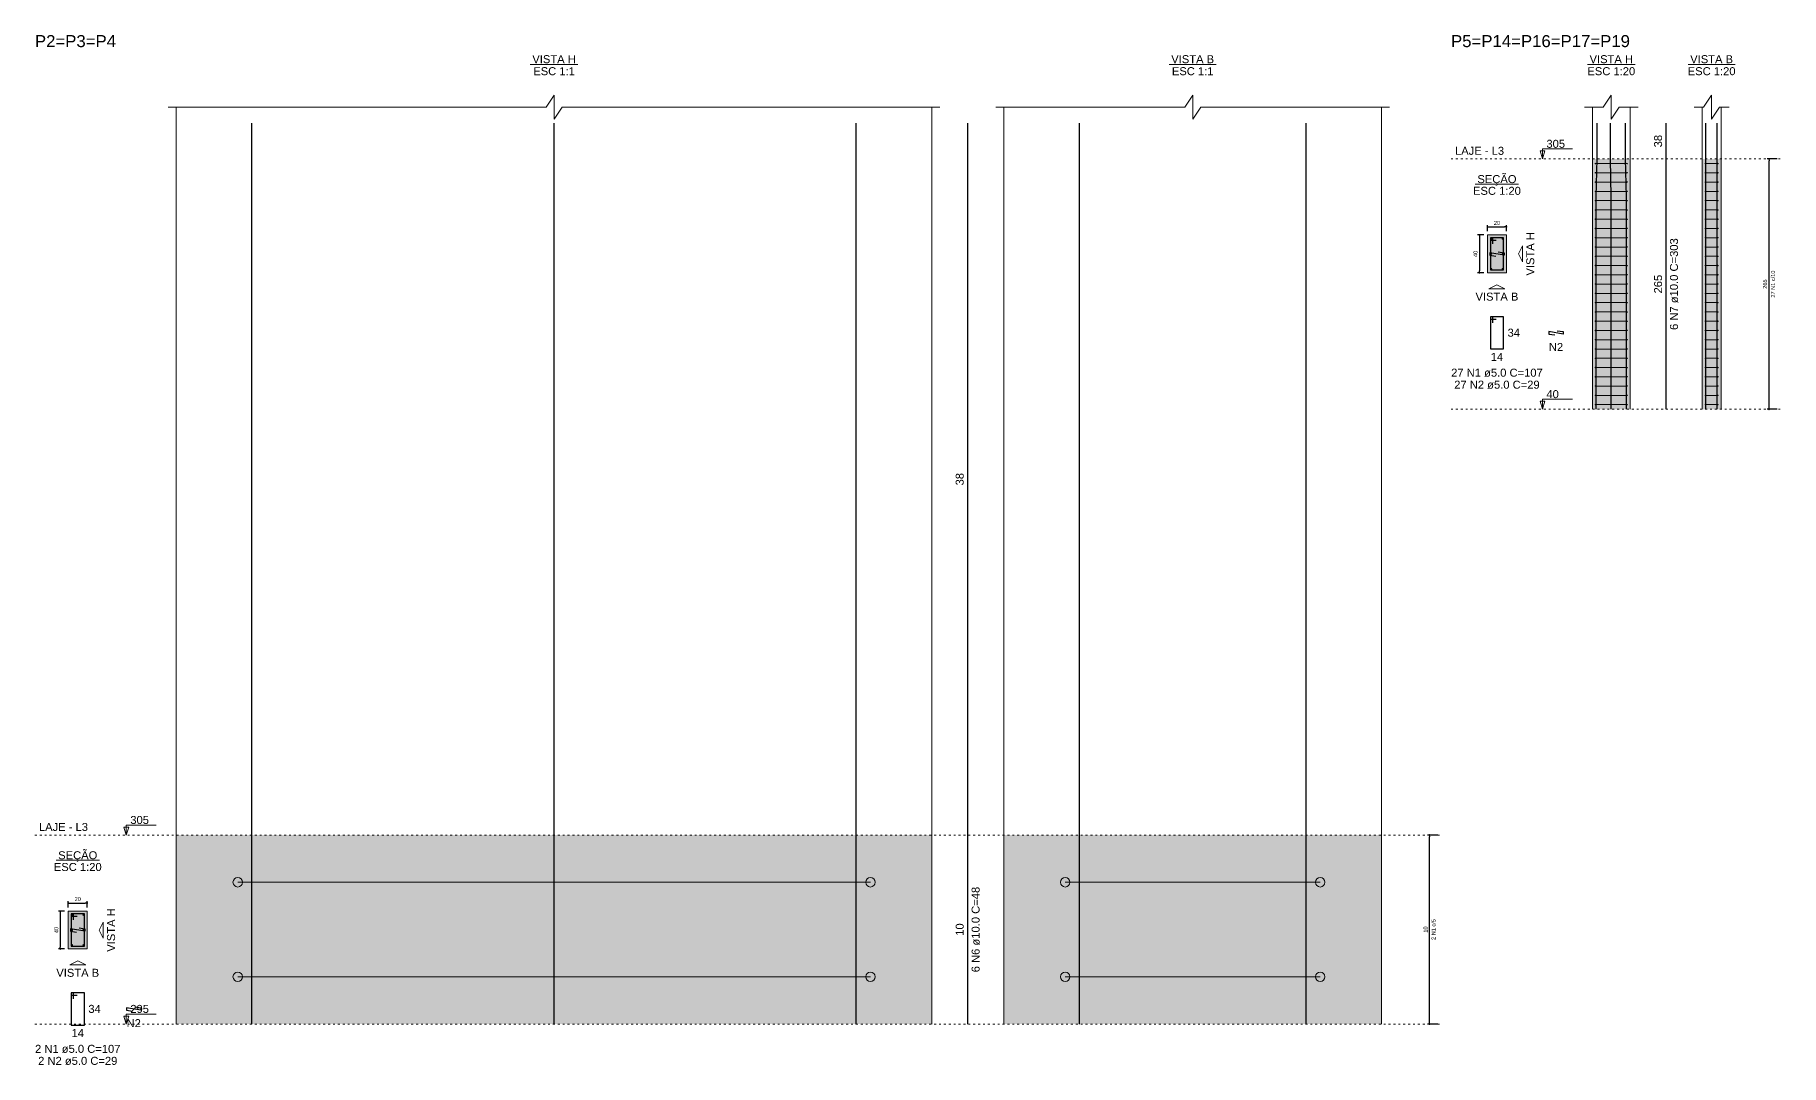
# Model space of a CAD drawing. Header units: millimetres. Extents: x 180 to 11148, y -1598 to 1045.
# Drawn here: x 2258 to 2350.4, y -6.2 to 48.3 of the extents above; entities that cross this region are included whole.
import ezdxf

# ---------------------------------------------------------------- set-up
doc = ezdxf.new("R2010")
doc.units = ezdxf.units.MM
doc.header["$MEASUREMENT"] = 0
doc.linetypes.add('DOT2', pattern=[3.175, 0, -3.175])
for name, color, linetype, lineweight in [('Descrição da armadura', 7, 'Continuous', 5), ('DT-Barras na forma', 2, 'Continuous', 30), ('DT-Barras no corte', 5, 'Continuous', 5), ('DT-Barras rebatidas', 2, 'Continuous', 30), ('DT-Cotas', 9, 'Continuous', 5), ('DT-Estribos na forma', 5, 'Continuous', 5), ('DT-Forma', 5, 'Continuous', 5), ('DT-Hachura seção pilares', 252, 'Continuous', 5), ('DT-Hachura vista pilares', 252, 'Continuous', 5), ('DT-Pontilhado', 9, 'DOT2', 5), ('DT-Textos', 7, 'Continuous', 5), ('DT-Título', 3, 'Continuous', 20), ('Textos armaduras', 7, 'Continuous', 5)]:
    doc.layers.add(name, color=color, linetype=linetype, lineweight=lineweight)
doc.styles.add('Arial', font='arial.ttf')
doc.dimstyles.new('UM_1.000000', dxfattribs={"dimtxt": 0.18, "dimasz": 0.1, "dimexe": 0.1, "dimexo": 0.2, "dimgap": 0, "dimtad": 1, "dimtih": 1, "dimtoh": 1, "dimdec": 1, "dimzin": 0, "dimdsep": 46, "dimtxsty": 'Standard', "dimcen": 0.09, "dimdle": 0.1, "dimadec": 1, "dimazin": 2, "dimtfac": 1, "dimtdec": 4, "dimtofl": 0, "dimtmove": 0, "dimatfit": 3, "dimfxl": 1, "dimtolj": 1, "dimarcsym": 0})
doc.dimstyles.new('UM_20.000000', dxfattribs={"dimtxt": 0.18, "dimasz": 0.1, "dimexe": 0.1, "dimexo": 0.2, "dimgap": 0, "dimtad": 1, "dimtih": 1, "dimtoh": 1, "dimdec": 1, "dimlfac": 20, "dimzin": 0, "dimdsep": 46, "dimtxsty": 'Standard', "dimcen": 0.09, "dimdle": 0.1, "dimadec": 1, "dimazin": 2, "dimtfac": 1, "dimtdec": 4, "dimtofl": 0, "dimtmove": 0, "dimatfit": 3, "dimfxl": 1, "dimtolj": 1, "dimarcsym": 0})

# ---------------------------------------------------------------- blocks, each defined once
blk = doc.blocks.new('_Dot')
at = {"color": 0, "linetype": 'ByBlock', "lineweight": -2}
blk.add_line((-0.5, 0), (-1, 0), dxfattribs=at)
at = {"color": 0, "linetype": 'ByBlock', "const_width": 0.5}
blk.add_lwpolyline([(-0.25, 0, 1), (0.25, 0, 1)], format="xyb", close=True, dxfattribs=at)
blk = doc.blocks.new('*D739')
at = {"layer": 'Defpoints', "color": 0, "transparency": 16777216}
for p in [(2259.745, 1.908), (2259.322, -0.092), (2259.745, -0.092)]:
    blk.add_point(p, dxfattribs=at)
at = {"layer": 'DT-Cotas', "color": 0, "lineweight": -2, "transparency": 16777216}
for p, q in [((2259.545, 1.908), (2259.222, 1.908)), ((2259.322, 1.808), (2259.322, 0.008)), ((2259.545, -0.092), (2259.222, -0.092))]:
    blk.add_line(p, q, dxfattribs=at)
at = {"layer": 'DT-Cotas', "color": 0, "lineweight": -2, "transparency": 16777216, "xscale": 0.1000000014901161, "yscale": 0.1000000014901161, "zscale": 0.1000000014901161}
for p, rotation in [((2259.322, 1.908), 90), ((2259.322, -0.092), 270)]:
    blk.add_blockref('_Dot', p, dxfattribs=dict(at, rotation=rotation))
at = {"layer": 'DT-Cotas', "transparency": 16777216, "insert": (2259.11, 0.908), "char_height": 0.2118, "attachment_point": 5, "rotation": 90, "style": 'Arial'}
blk.add_mtext('\\A1;40', dxfattribs=at)
blk = doc.blocks.new('*D740')
at = {"layer": 'Defpoints', "color": 0, "transparency": 16777216}
for p in [(2259.745, 1.908), (2260.745, 2.332), (2260.745, 1.908)]:
    blk.add_point(p, dxfattribs=at)
at = {"layer": 'DT-Cotas', "color": 0, "lineweight": -2, "transparency": 16777216}
for p, q in [((2259.745, 2.108), (2259.745, 2.432)), ((2259.845, 2.332), (2260.645, 2.332)), ((2260.745, 2.108), (2260.745, 2.432))]:
    blk.add_line(p, q, dxfattribs=at)
at = {"layer": 'DT-Cotas', "color": 0, "lineweight": -2, "transparency": 16777216, "xscale": 0.1000000014901161, "yscale": 0.1000000014901161, "zscale": 0.1000000014901161, "rotation": 180}
blk.add_blockref('_Dot', (2259.745, 2.332), dxfattribs=at)
at = {"layer": 'DT-Cotas', "color": 0, "lineweight": -2, "transparency": 16777216, "xscale": 0.1000000014901161, "yscale": 0.1000000014901161, "zscale": 0.1000000014901161}
blk.add_blockref('_Dot', (2260.745, 2.332), dxfattribs=at)
at = {"layer": 'DT-Cotas', "transparency": 16777216, "insert": (2260.245, 2.544), "char_height": 0.2118, "attachment_point": 5, "rotation": 0.00573, "style": 'Arial'}
blk.add_mtext('\\A1;20', dxfattribs=at)
blk = doc.blocks.new('*D741')
at = {"layer": 'Defpoints', "color": 0, "transparency": 16777216}
for p in [(2331.818, 5.933), (2332.454, 5.933), (2332.454, -4.067)]:
    blk.add_point(p, dxfattribs=at)
at = {"layer": 'DT-Cotas', "color": 0, "lineweight": -2, "transparency": 16777216}
for p, q in [((2332.254, 5.933), (2331.718, 5.933)), ((2331.818, -3.967), (2331.818, 5.833)), ((2332.254, -4.067), (2331.718, -4.067))]:
    blk.add_line(p, q, dxfattribs=at)
at = {"layer": 'DT-Cotas', "color": 0, "lineweight": -2, "transparency": 16777216, "xscale": 0.1000000014901161, "yscale": 0.1000000014901161, "zscale": 0.1000000014901161}
for p, rotation in [((2331.818, 5.933), 90), ((2331.818, -4.067), 270)]:
    blk.add_blockref('_Dot', p, dxfattribs=dict(at, rotation=rotation))
blk = doc.blocks.new('*D742')
at = {"layer": 'Defpoints', "color": 0, "transparency": 16777216}
for p in [(2331.818, 5.933), (2332.454, 5.933), (2332.454, -4.067)]:
    blk.add_point(p, dxfattribs=at)
at = {"layer": 'DT-Cotas', "color": 0, "lineweight": -2, "transparency": 16777216}
for p, q in [((2332.254, 5.933), (2331.718, 5.933)), ((2331.818, -3.967), (2331.818, 5.833)), ((2332.254, -4.067), (2331.718, -4.067))]:
    blk.add_line(p, q, dxfattribs=at)
at = {"layer": 'DT-Cotas', "color": 0, "lineweight": -2, "transparency": 16777216, "xscale": 0.1000000014901161, "yscale": 0.1000000014901161, "zscale": 0.1000000014901161}
for p, rotation in [((2331.818, 5.933), 90), ((2331.818, -4.067), 270)]:
    blk.add_blockref('_Dot', p, dxfattribs=dict(at, rotation=rotation))
blk = doc.blocks.new('*D743')
at = {"layer": 'Defpoints', "color": 0, "transparency": 16777216}
for p in [(2334.886, 37.693), (2334.463, 35.693), (2334.886, 35.693)]:
    blk.add_point(p, dxfattribs=at)
at = {"layer": 'DT-Cotas', "color": 0, "lineweight": -2, "transparency": 16777216}
for p, q in [((2334.686, 37.693), (2334.363, 37.693)), ((2334.463, 37.593), (2334.463, 35.793)), ((2334.686, 35.693), (2334.363, 35.693))]:
    blk.add_line(p, q, dxfattribs=at)
at = {"layer": 'DT-Cotas', "color": 0, "lineweight": -2, "transparency": 16777216, "xscale": 0.1000000014901161, "yscale": 0.1000000014901161, "zscale": 0.1000000014901161}
for p, rotation in [((2334.463, 37.693), 90), ((2334.463, 35.693), 270)]:
    blk.add_blockref('_Dot', p, dxfattribs=dict(at, rotation=rotation))
at = {"layer": 'DT-Cotas', "transparency": 16777216, "insert": (2334.251, 36.693), "char_height": 0.2118, "attachment_point": 5, "rotation": 90, "style": 'Arial'}
blk.add_mtext('\\A1;40', dxfattribs=at)
blk = doc.blocks.new('*D744')
at = {"layer": 'Defpoints', "color": 0, "transparency": 16777216}
for p in [(2335.886, 38.117), (2334.886, 37.693), (2335.886, 37.693)]:
    blk.add_point(p, dxfattribs=at)
at = {"layer": 'DT-Cotas', "color": 0, "lineweight": -2, "transparency": 16777216}
for p, q in [((2334.886, 37.893), (2334.886, 38.217)), ((2334.986, 38.117), (2335.786, 38.117)), ((2335.886, 37.893), (2335.886, 38.217))]:
    blk.add_line(p, q, dxfattribs=at)
at = {"layer": 'DT-Cotas', "color": 0, "lineweight": -2, "transparency": 16777216, "xscale": 0.1000000014901161, "yscale": 0.1000000014901161, "zscale": 0.1000000014901161, "rotation": 180}
blk.add_blockref('_Dot', (2334.886, 38.117), dxfattribs=at)
at = {"layer": 'DT-Cotas', "color": 0, "lineweight": -2, "transparency": 16777216, "xscale": 0.1000000014901161, "yscale": 0.1000000014901161, "zscale": 0.1000000014901161}
blk.add_blockref('_Dot', (2335.886, 38.117), dxfattribs=at)
at = {"layer": 'DT-Cotas', "transparency": 16777216, "insert": (2335.386, 38.329), "char_height": 0.2118, "attachment_point": 5, "rotation": 0.00573, "style": 'Arial'}
blk.add_mtext('\\A1;20', dxfattribs=at)
blk = doc.blocks.new('*D745')
at = {"layer": 'Defpoints', "color": 0, "transparency": 16777216}
for p in [(2349.794, 41.718), (2350.43, 41.718), (2350.43, 28.468)]:
    blk.add_point(p, dxfattribs=at)
at = {"layer": 'DT-Cotas', "color": 0, "lineweight": -2, "transparency": 16777216}
for p, q in [((2350.23, 41.718), (2349.694, 41.718)), ((2349.794, 28.568), (2349.794, 41.618)), ((2350.23, 28.468), (2349.694, 28.468))]:
    blk.add_line(p, q, dxfattribs=at)
at = {"layer": 'DT-Cotas', "color": 0, "lineweight": -2, "transparency": 16777216, "xscale": 0.1000000014901161, "yscale": 0.1000000014901161, "zscale": 0.1000000014901161}
for p, rotation in [((2349.794, 41.718), 90), ((2349.794, 28.468), 270)]:
    blk.add_blockref('_Dot', p, dxfattribs=dict(at, rotation=rotation))
blk = doc.blocks.new('*D746')
at = {"layer": 'Defpoints', "color": 0, "transparency": 16777216}
for p in [(2349.794, 41.718), (2350.43, 41.718), (2350.43, 28.468)]:
    blk.add_point(p, dxfattribs=at)
at = {"layer": 'DT-Cotas', "color": 0, "lineweight": -2, "transparency": 16777216}
for p, q in [((2350.23, 41.718), (2349.694, 41.718)), ((2349.794, 28.568), (2349.794, 41.618)), ((2350.23, 28.468), (2349.694, 28.468))]:
    blk.add_line(p, q, dxfattribs=at)
at = {"layer": 'DT-Cotas', "color": 0, "lineweight": -2, "transparency": 16777216, "xscale": 0.1000000014901161, "yscale": 0.1000000014901161, "zscale": 0.1000000014901161}
for p, rotation in [((2349.794, 41.718), 90), ((2349.794, 28.468), 270)]:
    blk.add_blockref('_Dot', p, dxfattribs=dict(at, rotation=rotation))

msp = doc.modelspace()

# ---------------------------------------------------------------- hatches: boundary and pattern name
at = {"layer": 'DT-Hachura seção pilares', "linetype": 'Continuous'}
for points in [[(2334.8861, 35.6935), (2334.8861, 35.6935), (2335.8861, 35.6935), (2335.8861, 37.6935), (2334.8861, 37.6935), (2334.8861, 35.6935)], [(2259.7452, -0.0916), (2259.7452, -0.0916), (2260.7452, -0.0916), (2260.7452, 1.9084), (2259.7452, 1.9084), (2259.7452, -0.0916)]]:
    msp.add_hatch(color=256, dxfattribs=at).paths.add_polyline_path(points)
at = {"layer": 'DT-Hachura vista pilares', "linetype": 'Continuous'}
for points in [[(2340.4403, 28.4677), (2340.4403, 41.7177), (2342.4403, 41.7177), (2342.4403, 28.4677), (2340.4403, 28.4677)], [(2346.2527, 28.4677), (2346.2527, 41.7177), (2347.2527, 41.7177), (2347.2527, 28.4677), (2346.2527, 28.4677)], [(2265.4644, -4.0674), (2265.4644, 5.9326), (2305.4644, 5.9326), (2305.4644, -4.0674), (2265.4644, -4.0674)], [(2309.2768, -4.0674), (2309.2768, 5.9326), (2329.2768, 5.9326), (2329.2768, -4.0674), (2309.2768, -4.0674)]]:
    msp.add_hatch(color=256, dxfattribs=at).paths.add_polyline_path(points)

# ---------------------------------------------------------------- linework, layer by layer
at = {"layer": 'DT-Barras na forma'}
for points in [[(2269.4644, -4.0674), (2269.4644, 5.9326), (2269.4644, 43.6011)], [(2285.4644, -4.0674), (2285.4644, 5.9326), (2285.4644, 43.6011)], [(2301.4644, -4.0674), (2301.4644, 5.9326), (2301.4644, 43.6011)], [(2313.2768, -4.0674), (2313.2768, 5.9326), (2313.2768, 43.6011)], [(2325.2768, -4.0674), (2325.2768, 5.9326), (2325.2768, 43.6011)], [(2340.6403, 28.4677), (2340.6403, 39.7177), (2340.6903, 41.7177), (2340.6903, 43.6011)], [(2341.4403, 28.4677), (2341.4403, 39.7177), (2341.3903, 41.7177), (2341.3903, 43.6011)], [(2342.2403, 28.4677), (2342.2403, 39.7177), (2342.1903, 41.7177), (2342.1903, 43.6011)], [(2346.4527, 28.4677), (2346.4527, 39.7177), (2346.4527, 41.7177), (2346.4527, 43.6011)], [(2347.0527, 28.4677), (2347.0527, 39.7177), (2347.0527, 41.7177), (2347.0527, 43.6011)], [(2335.1611, 37.231), (2335.1611, 37.5435), (2335.0361, 37.5435), (2335.0361, 35.8435), (2335.7361, 35.8435), (2335.7361, 37.5435), (2335.0361, 37.5435), (2335.0361, 37.4185), (2335.3486, 37.4185)], [(2335.4529, 36.8074), (2335.7611, 36.756), (2335.7611, 36.631), (2335.0111, 36.756), (2335.0111, 36.631), (2335.3194, 36.5796)], [(2260.3119, 1.0223), (2260.6202, 0.9709), (2260.6202, 0.8459), (2259.8702, 0.9709), (2259.8702, 0.8459), (2260.1784, 0.7945)], [(2260.0202, 1.4459), (2260.0202, 1.7584), (2259.8952, 1.7584), (2259.8952, 0.0584), (2260.5952, 0.0584), (2260.5952, 1.7584), (2259.8952, 1.7584), (2259.8952, 1.6334), (2260.2077, 1.6334)]]:
    msp.add_lwpolyline(points, dxfattribs=at)
at = {"layer": 'DT-Barras no corte'}
for centre in [(2335.0861, 37.4935), (2335.6861, 37.4935), (2335.0861, 36.6935), (2335.6861, 36.6935), (2335.0861, 35.8935), (2335.6861, 35.8935), (2259.9452, 1.7084), (2259.9452, 0.9084), (2260.5452, 1.7084), (2260.5452, 0.9084), (2259.9452, 0.1084), (2260.5452, 0.1084)]:
    msp.add_circle(centre, 0.025, dxfattribs=at)
at = {"layer": 'DT-Barras rebatidas'}
for p, q in [((2307.3706, 5.9326), (2307.3706, 43.6011)), ((2344.3465, 41.7177), (2344.3465, 43.6011)), ((2344.3465, 28.4677), (2344.3465, 41.7177)), ((2335.1611, 33.3637), (2335.0361, 33.3637)), ((2335.0361, 33.3637), (2335.0361, 31.6637)), ((2335.7361, 33.3637), (2335.0361, 33.3637)), ((2335.0361, 33.3637), (2335.0361, 33.2387)), ((2335.1611, 33.0512), (2335.1611, 33.3637)), ((2335.7361, 31.6637), (2335.7361, 33.3637)), ((2335.0361, 33.2387), (2335.3486, 33.2387)), ((2338.8904, 32.4512), (2338.1404, 32.5762)), ((2338.1404, 32.5762), (2338.1404, 32.4512)), ((2338.1404, 32.4512), (2338.4486, 32.3998)), ((2338.5821, 32.6276), (2338.8904, 32.5762)), ((2338.8904, 32.5762), (2338.8904, 32.4512)), ((2335.0361, 31.6637), (2335.7361, 31.6637)), ((2307.3706, -4.0674), (2307.3706, 5.9326)), ((2260.0202, -2.4214), (2259.8952, -2.4214)), ((2259.8952, -2.4214), (2259.8952, -4.1214)), ((2260.5952, -2.4214), (2259.8952, -2.4214)), ((2259.8952, -2.4214), (2259.8952, -2.5464)), ((2259.8952, -2.5464), (2260.2077, -2.5464)), ((2260.0202, -2.7339), (2260.0202, -2.4214)), ((2260.5952, -4.1214), (2260.5952, -2.4214)), ((2263.5845, -3.3339), (2262.8345, -3.2089)), ((2262.8345, -3.2089), (2262.8345, -3.3339)), ((2262.8345, -3.3339), (2263.1427, -3.3853)), ((2263.2762, -3.1575), (2263.5845, -3.2089)), ((2263.5845, -3.2089), (2263.5845, -3.3339)), ((2259.8952, -4.1214), (2260.5952, -4.1214))]:
    msp.add_line(p, q, dxfattribs=at)
at = {"layer": 'DT-Cotas'}
for points in [[(2265.0408, 44.4483), (2285.0408, 44.4483), (2285.4644, 45.0837), (2285.4644, 43.8129), (2285.888, 44.4483), (2305.888, 44.4483)], [(2308.8532, 44.4483), (2318.8532, 44.4483), (2319.2768, 45.0837), (2319.2768, 43.8129), (2319.7004, 44.4483), (2329.7004, 44.4483)], [(2340.0167, 44.4483), (2341.0167, 44.4483), (2341.4403, 45.0837), (2341.4403, 43.8129), (2341.8639, 44.4483), (2342.8639, 44.4483)], [(2345.8291, 44.4483), (2346.3291, 44.4483), (2346.7527, 45.0837), (2346.7527, 43.8129), (2347.1763, 44.4483), (2347.6763, 44.4483)]]:
    msp.add_lwpolyline(points, dxfattribs=at)
at = {"layer": 'DT-Estribos na forma'}
for p, q in [((2340.6028, 41.4723), (2342.2778, 41.4723)), ((2340.6028, 40.9816), (2342.2778, 40.9816)), ((2346.4152, 41.4723), (2347.0902, 41.4723)), ((2346.4152, 40.9816), (2347.0902, 40.9816)), ((2340.6028, 40.4908), (2342.2778, 40.4908)), ((2340.6028, 40.0001), (2342.2778, 40.0001)), ((2346.4152, 40.4908), (2347.0902, 40.4908)), ((2346.4152, 40.0001), (2347.0902, 40.0001)), ((2340.6028, 39.5093), (2342.2778, 39.5093)), ((2340.6028, 39.0186), (2342.2778, 39.0186)), ((2346.4152, 39.5093), (2347.0902, 39.5093)), ((2346.4152, 39.0186), (2347.0902, 39.0186)), ((2340.6028, 38.5279), (2342.2778, 38.5279)), ((2340.6028, 38.0371), (2342.2778, 38.0371)), ((2346.4152, 38.5279), (2347.0902, 38.5279)), ((2346.4152, 38.0371), (2347.0902, 38.0371)), ((2340.6028, 37.5464), (2342.2778, 37.5464)), ((2340.6028, 37.0556), (2342.2778, 37.0556)), ((2346.4152, 37.5464), (2347.0902, 37.5464)), ((2346.4152, 37.0556), (2347.0902, 37.0556)), ((2340.6028, 36.5649), (2342.2778, 36.5649)), ((2340.6028, 36.0742), (2342.2778, 36.0742)), ((2346.4152, 36.5649), (2347.0902, 36.5649)), ((2346.4152, 36.0742), (2347.0902, 36.0742)), ((2340.6028, 35.5834), (2342.2778, 35.5834)), ((2346.4152, 35.5834), (2347.0902, 35.5834)), ((2340.6028, 35.0927), (2342.2778, 35.0927)), ((2340.6028, 34.6019), (2342.2778, 34.6019)), ((2346.4152, 35.0927), (2347.0902, 35.0927)), ((2346.4152, 34.6019), (2347.0902, 34.6019)), ((2340.6028, 34.1112), (2342.2778, 34.1112)), ((2340.6028, 33.6205), (2342.2778, 33.6205)), ((2346.4152, 34.1112), (2347.0902, 34.1112)), ((2346.4152, 33.6205), (2347.0902, 33.6205)), ((2340.6028, 33.1297), (2342.2778, 33.1297)), ((2340.6028, 32.639), (2342.2778, 32.639)), ((2346.4152, 33.1297), (2347.0902, 33.1297)), ((2346.4152, 32.639), (2347.0902, 32.639)), ((2340.6028, 32.1482), (2342.2778, 32.1482)), ((2340.6028, 31.6575), (2342.2778, 31.6575)), ((2346.4152, 32.1482), (2347.0902, 32.1482)), ((2346.4152, 31.6575), (2347.0902, 31.6575)), ((2340.6028, 31.1668), (2342.2778, 31.1668)), ((2340.6028, 30.676), (2342.2778, 30.676)), ((2346.4152, 31.1668), (2347.0902, 31.1668)), ((2346.4152, 30.676), (2347.0902, 30.676)), ((2340.6028, 30.1853), (2342.2778, 30.1853)), ((2340.6028, 29.6945), (2342.2778, 29.6945)), ((2346.4152, 30.1853), (2347.0902, 30.1853)), ((2346.4152, 29.6945), (2347.0902, 29.6945)), ((2340.6028, 29.2038), (2342.2778, 29.2038)), ((2340.6028, 28.7131), (2342.2778, 28.7131)), ((2346.4152, 29.2038), (2347.0902, 29.2038)), ((2346.4152, 28.7131), (2347.0902, 28.7131)), ((2268.7144, 3.4326), (2302.2144, 3.4326)), ((2312.5268, 3.4326), (2326.0268, 3.4326)), ((2268.7144, -1.5674), (2302.2144, -1.5674)), ((2312.5268, -1.5674), (2326.0268, -1.5674))]:
    msp.add_line(p, q, dxfattribs=at)
for centre, radius in [((2340.6028, 41.4723), 0.0125), ((2340.6028, 40.9816), 0.0125), ((2342.2778, 41.4723), 0.0125), ((2342.2778, 40.9816), 0.0125), ((2346.4152, 41.4723), 0.0125), ((2346.4152, 40.9816), 0.0125), ((2347.0902, 41.4723), 0.0125), ((2347.0902, 40.9816), 0.0125), ((2340.6028, 40.4908), 0.0125), ((2340.6028, 40.0001), 0.0125), ((2342.2778, 40.4908), 0.0125), ((2342.2778, 40.0001), 0.0125), ((2346.4152, 40.4908), 0.0125), ((2346.4152, 40.0001), 0.0125), ((2347.0902, 40.4908), 0.0125), ((2347.0902, 40.0001), 0.0125), ((2340.6028, 39.5093), 0.0125), ((2340.6028, 39.0186), 0.0125), ((2342.2778, 39.5093), 0.0125), ((2342.2778, 39.0186), 0.0125), ((2346.4152, 39.5093), 0.0125), ((2346.4152, 39.0186), 0.0125), ((2347.0902, 39.5093), 0.0125), ((2347.0902, 39.0186), 0.0125), ((2340.6028, 38.5279), 0.0125), ((2340.6028, 38.0371), 0.0125), ((2342.2778, 38.5279), 0.0125), ((2342.2778, 38.0371), 0.0125), ((2346.4152, 38.5279), 0.0125), ((2346.4152, 38.0371), 0.0125), ((2347.0902, 38.5279), 0.0125), ((2347.0902, 38.0371), 0.0125), ((2340.6028, 37.5464), 0.0125), ((2340.6028, 37.0556), 0.0125), ((2342.2778, 37.5464), 0.0125), ((2342.2778, 37.0556), 0.0125), ((2346.4152, 37.5464), 0.0125), ((2346.4152, 37.0556), 0.0125), ((2347.0902, 37.5464), 0.0125), ((2347.0902, 37.0556), 0.0125), ((2340.6028, 36.5649), 0.0125), ((2340.6028, 36.0742), 0.0125), ((2342.2778, 36.5649), 0.0125), ((2342.2778, 36.0742), 0.0125), ((2346.4152, 36.5649), 0.0125), ((2346.4152, 36.0742), 0.0125), ((2347.0902, 36.5649), 0.0125), ((2347.0902, 36.0742), 0.0125), ((2340.6028, 35.5834), 0.0125), ((2342.2778, 35.5834), 0.0125), ((2346.4152, 35.5834), 0.0125), ((2347.0902, 35.5834), 0.0125), ((2340.6028, 35.0927), 0.0125), ((2340.6028, 34.6019), 0.0125), ((2342.2778, 35.0927), 0.0125), ((2342.2778, 34.6019), 0.0125), ((2346.4152, 35.0927), 0.0125), ((2346.4152, 34.6019), 0.0125), ((2347.0902, 35.0927), 0.0125), ((2347.0902, 34.6019), 0.0125), ((2340.6028, 34.1112), 0.0125), ((2340.6028, 33.6205), 0.0125), ((2342.2778, 34.1112), 0.0125), ((2342.2778, 33.6205), 0.0125), ((2346.4152, 34.1112), 0.0125), ((2346.4152, 33.6205), 0.0125), ((2347.0902, 34.1112), 0.0125), ((2347.0902, 33.6205), 0.0125), ((2340.6028, 33.1297), 0.0125), ((2340.6028, 32.639), 0.0125), ((2342.2778, 33.1297), 0.0125), ((2342.2778, 32.639), 0.0125), ((2346.4152, 33.1297), 0.0125), ((2346.4152, 32.639), 0.0125), ((2347.0902, 33.1297), 0.0125), ((2347.0902, 32.639), 0.0125), ((2340.6028, 32.1482), 0.0125), ((2340.6028, 31.6575), 0.0125), ((2342.2778, 32.1482), 0.0125), ((2342.2778, 31.6575), 0.0125), ((2346.4152, 32.1482), 0.0125), ((2346.4152, 31.6575), 0.0125), ((2347.0902, 32.1482), 0.0125), ((2347.0902, 31.6575), 0.0125), ((2340.6028, 31.1668), 0.0125), ((2340.6028, 30.676), 0.0125), ((2342.2778, 31.1668), 0.0125), ((2342.2778, 30.676), 0.0125), ((2346.4152, 31.1668), 0.0125), ((2346.4152, 30.676), 0.0125), ((2347.0902, 31.1668), 0.0125), ((2347.0902, 30.676), 0.0125), ((2340.6028, 30.1853), 0.0125), ((2340.6028, 29.6945), 0.0125), ((2342.2778, 30.1853), 0.0125), ((2342.2778, 29.6945), 0.0125), ((2346.4152, 30.1853), 0.0125), ((2346.4152, 29.6945), 0.0125), ((2347.0902, 30.1853), 0.0125), ((2347.0902, 29.6945), 0.0125), ((2340.6028, 29.2038), 0.0125), ((2340.6028, 28.7131), 0.0125), ((2342.2778, 29.2038), 0.0125), ((2342.2778, 28.7131), 0.0125), ((2346.4152, 29.2038), 0.0125), ((2346.4152, 28.7131), 0.0125), ((2347.0902, 29.2038), 0.0125), ((2347.0902, 28.7131), 0.0125), ((2268.7144, 3.4326), 0.25), ((2302.2144, 3.4326), 0.25), ((2312.5268, 3.4326), 0.25), ((2326.0268, 3.4326), 0.25), ((2268.7144, -1.5674), 0.25), ((2302.2144, -1.5674), 0.25), ((2312.5268, -1.5674), 0.25), ((2326.0268, -1.5674), 0.25)]:
    msp.add_circle(centre, radius, dxfattribs=at)
at = {"layer": 'DT-Forma'}
for p, q in [((2265.4644, 5.9326), (2265.4644, 44.4483)), ((2305.4644, 5.9326), (2305.4644, 44.4483)), ((2309.2768, 5.9326), (2309.2768, 44.4483)), ((2329.2768, 5.9326), (2329.2768, 44.4483)), ((2340.4403, 41.7177), (2340.4403, 44.4483)), ((2342.4403, 41.7177), (2342.4403, 44.4483)), ((2346.2527, 41.7177), (2346.2527, 44.4483)), ((2347.2527, 41.7177), (2347.2527, 44.4483)), ((2340.4403, 28.4677), (2340.4403, 41.7177)), ((2342.4403, 28.4677), (2342.4403, 41.7177)), ((2346.2527, 28.4677), (2346.2527, 41.7177)), ((2347.2527, 28.4677), (2347.2527, 41.7177)), ((2265.4644, -4.0674), (2265.4644, 5.9326)), ((2305.4644, -4.0674), (2305.4644, 5.9326)), ((2309.2768, -4.0674), (2309.2768, 5.9326)), ((2329.2768, -4.0674), (2329.2768, 5.9326))]:
    msp.add_line(p, q, dxfattribs=at)
for points in [[(2334.8861, 35.6935), (2335.8861, 35.6935), (2335.8861, 37.6935), (2334.8861, 37.6935), (2334.8861, 35.6935)], [(2259.7452, -0.0916), (2260.7452, -0.0916), (2260.7452, 1.9084), (2259.7452, 1.9084), (2259.7452, -0.0916)]]:
    msp.add_lwpolyline(points, close=True, dxfattribs=at)
at = {"layer": 'DT-Pontilhado', "ltscale": 0.05}
for p, q in [((2332.9538, 41.7177), (2350.4297, 41.7177)), ((2332.9538, 28.4677), (2350.4297, 28.4677)), ((2257.9778, 5.9326), (2332.4538, 5.9326)), ((2257.9778, -4.0674), (2332.4538, -4.0674))]:
    msp.add_line(p, q, dxfattribs=at)
at = {"layer": 'DT-Textos'}
for p, q in [((2284.2046, 46.7146), (2286.7241, 46.7146)), ((2318.0334, 46.7146), (2320.5201, 46.7146)), ((2340.1806, 46.7146), (2342.7, 46.7146)), ((2345.5094, 46.7146), (2347.9961, 46.7146)), ((2334.2417, 40.3833), (2336.5305, 40.3833)), ((2259.1008, 4.5983), (2261.3896, 4.5983))]:
    msp.add_line(p, q, dxfattribs=at)
for points in [[(2337.7928, 41.7177), (2337.9199, 42.1413), (2337.6657, 42.1413), (2337.7928, 41.7177), (2337.7928, 42.2472), (2339.3813, 42.2472)], [(2337.7928, 28.4677), (2337.9199, 28.8913), (2337.6657, 28.8913), (2337.7928, 28.4677), (2337.7928, 28.9972), (2339.3813, 28.9972)], [(2262.8169, 5.9326), (2262.9439, 6.3562), (2262.6898, 6.3562), (2262.8169, 5.9326), (2262.8169, 6.4621), (2264.4054, 6.4621)], [(2262.8169, -4.0674), (2262.9439, -3.6438), (2262.6898, -3.6438), (2262.8169, -4.0674), (2262.8169, -3.5379), (2264.4054, -3.5379)]]:
    msp.add_lwpolyline(points, dxfattribs=at)
for points in [[(2336.7333, 36.6935), (2336.7333, 36.2699), (2336.5215, 36.6935), (2336.7333, 37.1171), (2336.7333, 36.6935)], [(2335.3861, 34.8463), (2334.9625, 34.8463), (2335.3861, 35.0581), (2335.8097, 34.8463), (2335.3861, 34.8463)], [(2261.5924, 0.9084), (2261.5924, 0.4848), (2261.3806, 0.9084), (2261.5924, 1.332), (2261.5924, 0.9084)], [(2260.2452, -0.9388), (2259.8216, -0.9388), (2260.2452, -0.727), (2260.6688, -0.9388), (2260.2452, -0.9388)]]:
    msp.add_lwpolyline(points, close=True, dxfattribs=at)

# ---------------------------------------------------------------- texts
at = {"layer": 'Descrição da armadura', "linetype": 'Continuous', "attachment_point": 8, "rotation": 90, "line_spacing_factor": 0.798, "style": 'Arial'}
for s, insert, char_height, width in [('6 N7 ø10.0 C=303', (2344.9819, 35.0927), 0.4236, 9.7294), ('27 N1 c/10', (2350.112, 35.0927), 0.2118, 2.869342), ('6 N6 ø10.0 C=48', (2308.006, 0.9326), 0.4236, 9.069495), ('2 N1 c/5', (2332.1361, 0.9326), 0.2118, 2.209436)]:
    msp.add_mtext(s, dxfattribs=dict(at, insert=insert, char_height=char_height, width=width))
at = {"layer": 'Descrição da armadura', "linetype": 'Continuous', "char_height": 0.4236, "attachment_point": 8, "line_spacing_factor": 0.798, "style": 'Arial'}
for s, insert, width in [('N2', (2338.5154, 31.5526), 1.516797), ('27 N1 ø5.0 C=107', (2335.3861, 30.1811), 9.7294), ('27 N2 ø5.0 C=29', (2335.3861, 29.5457), 8.446648), ('N2', (2263.2095, -4.2325), 1.516797), ('2 N1 ø5.0 C=107', (2260.2452, -5.604), 9.069495), ('2 N2 ø5.0 C=29', (2260.2452, -6.2394), 7.832061)]:
    msp.add_mtext(s, dxfattribs=dict(at, insert=insert, width=width))
at = {"layer": 'DT-Cotas', "linetype": 'Continuous', "char_height": 0.2118, "attachment_point": 8, "rotation": 90, "line_spacing_factor": 0.798, "style": 'Arial'}
for s, insert, width in [('265', (2349.6884, 35.0927), 0.989858), ('10', (2331.7125, 0.9326), 0.659905)]:
    msp.add_mtext(s, dxfattribs=dict(at, insert=insert, width=width))
at = {"layer": 'DT-Textos', "linetype": 'Continuous', "char_height": 0.4236, "line_spacing_factor": 0.798, "style": 'Arial'}
for s, insert, width, attachment_point in [('VISTA H', (2285.4644, 46.7781), 4.298326, 8), ('VISTA B', (2319.2768, 46.7781), 4.237353, 8), ('VISTA H', (2341.4403, 46.7781), 4.298326, 8), ('VISTA B', (2346.7527, 46.7781), 4.237353, 8), ('ESC 1:1', (2285.4644, 46.1427), 4.115407, 8), ('ESC 1:1', (2319.2768, 46.1427), 4.115407, 8), ('ESC 1:20', (2341.4403, 46.1427), 4.729993, 8), ('ESC 1:20', (2346.7527, 46.1427), 4.729993, 8), ('LAJE - L3', (2333.1656, 41.9295), 4.852479, 7), ('SEÇÃO', (2335.3864, 40.3067), 3.868817, 8), ('ESC 1:20', (2335.3861, 39.8115), 4.729993, 8), ('VISTA B', (2335.3861, 34.2109), 4.237353, 8), ('LAJE - L3', (2258.1896, 6.1444), 4.852479, 7), ('SEÇÃO', (2260.2454, 4.5217), 3.868817, 8), ('ESC 1:20', (2260.2452, 4.0264), 4.729993, 8), ('VISTA B', (2260.2452, -1.5742), 4.237353, 8)]:
    msp.add_mtext(s, dxfattribs=dict(at, insert=insert, width=width, attachment_point=attachment_point))
at = {"layer": 'DT-Textos', "char_height": 0.4236, "attachment_point": 7, "line_spacing_factor": 0.798, "style": 'Arial'}
for s, insert, width in [('305', (2338.0046, 42.3001), 1.843758), ('40', (2338.0046, 29.0501), 1.229172), ('305', (2263.0287, 6.515), 1.843758), ('295', (2263.0287, -3.485), 1.843758)]:
    msp.add_mtext(s, dxfattribs=dict(at, insert=insert, width=width))
at = {"layer": 'DT-Textos', "linetype": 'Continuous', "char_height": 0.4236, "width": 4.298326, "attachment_point": 8, "rotation": 90, "line_spacing_factor": 0.798, "style": 'Arial'}
for insert in [(2337.3687, 36.6935), (2262.2278, 0.9084)]:
    msp.add_mtext('VISTA H', dxfattribs=dict(at, insert=insert))
at = {"layer": 'DT-Título', "linetype": 'Continuous', "char_height": 0.6354, "attachment_point": 7, "line_spacing_factor": 0.798, "style": 'Arial'}
for s, insert, width in [('P2=P3=P4', (2257.9778, 47.6253), 8.909431), ('P5=P14=P16=P17=P19', (2332.9538, 47.6253), 19.663339)]:
    msp.add_mtext(s, dxfattribs=dict(at, insert=insert, width=width))
at = {"layer": 'Textos armaduras', "linetype": 'Continuous', "char_height": 0.4236, "attachment_point": 7, "rotation": 90, "line_spacing_factor": 0.798, "style": 'Arial'}
for s, insert, width in [('38', (2344.1347, 42.3294), 1.31981), ('265', (2344.1347, 34.5978), 1.979715), ('38', (2307.1588, 24.4369), 1.31981), ('10', (2307.1588, 0.6026), 1.31981)]:
    msp.add_mtext(s, dxfattribs=dict(at, insert=insert, width=width))
at = {"layer": 'Textos armaduras', "linetype": 'Continuous', "char_height": 0.4236, "width": 1.31981, "attachment_point": 7, "line_spacing_factor": 0.798, "style": 'Arial'}
for s, insert in [('34', (2335.9479, 32.3019)), ('14', (2335.0562, 31.0283)), ('34', (2260.807, -3.4832)), ('14', (2259.9152, -4.7568))]:
    msp.add_mtext(s, dxfattribs=dict(at, insert=insert))

# ---------------------------------------------------------------- dimensions: what is measured, and where the dimension line sits
at = {"layer": 'DT-Cotas'}
for base, p1, p2, dimstyle, override, picture, middle in [((2349.7943, 41.7177), (2350.4297, 28.4677), (2350.4297, 41.7177), 'UM_20.000000', {"dimtxt": 0.4236, "dimasz": 0.1, "dimexe": 0.1, "dimexo": 0.2, "dimtad": 1, "dimtih": 0, "dimtoh": 0, "dimdec": 1, "dimlfac": 20, "dimzin": 8, "dimtxsty": 'Arial', "dimblk": 'Dot', "dimblk1": 'Dot', "dimblk2": 'Dot', "dimsah": 1, "dimdle": 0.1, "dimse1": 0, "dimse2": 0, "dimclrt": 256, "dimadec": 1, "dimazin": 3, "dimtmove": 2, "dimldrblk": 'Dot'}, '*D746', (2349.3707, 35.0927)), ((2349.7943, 41.7177), (2350.4297, 28.4677), (2350.4297, 41.7177), 'UM_20.000000', {"dimtxt": 0.2118, "dimasz": 0.1, "dimexe": 0.1, "dimexo": 0.2, "dimtad": 1, "dimtih": 0, "dimtoh": 0, "dimdec": 1, "dimlfac": 20, "dimzin": 8, "dimtxsty": 'Arial', "dimblk": 'Dot', "dimblk1": 'Dot', "dimblk2": 'Dot', "dimsah": 1, "dimdle": 0.1, "dimse1": 0, "dimse2": 0, "dimclrt": 256, "dimadec": 1, "dimazin": 3, "dimtmove": 2, "dimldrblk": 'Dot'}, '*D745', (2349.5825, 35.0927)), ((2331.8184, 5.9326), (2332.4538, -4.0674), (2332.4538, 5.9326), 'UM_1.000000', {"dimtxt": 0.4236, "dimasz": 0.1, "dimexe": 0.1, "dimexo": 0.2, "dimtad": 1, "dimtih": 0, "dimtoh": 0, "dimdec": 1, "dimlfac": 1, "dimzin": 8, "dimtxsty": 'Arial', "dimblk": 'Dot', "dimblk1": 'Dot', "dimblk2": 'Dot', "dimsah": 1, "dimdle": 0.1, "dimse1": 0, "dimse2": 0, "dimclrt": 256, "dimadec": 1, "dimazin": 3, "dimtmove": 2, "dimldrblk": 'Dot'}, '*D742', (2331.3948, 0.9326)), ((2331.8184, 5.9326), (2332.4538, -4.0674), (2332.4538, 5.9326), 'UM_1.000000', {"dimtxt": 0.2118, "dimasz": 0.1, "dimexe": 0.1, "dimexo": 0.2, "dimtad": 1, "dimtih": 0, "dimtoh": 0, "dimdec": 1, "dimlfac": 1, "dimzin": 8, "dimtxsty": 'Arial', "dimblk": 'Dot', "dimblk1": 'Dot', "dimblk2": 'Dot', "dimsah": 1, "dimdle": 0.1, "dimse1": 0, "dimse2": 0, "dimclrt": 256, "dimadec": 1, "dimazin": 3, "dimtmove": 2, "dimldrblk": 'Dot'}, '*D741', (2331.6066, 0.9326))]:
    dim = msp.add_linear_dim(base=base, p1=p1, p2=p2, angle=90, text=' ', dimstyle=dimstyle, override=override, dxfattribs=at)
    dim.commit()
    dim.dimension.update_dxf_attribs({"geometry": picture, "text_midpoint": middle, "dimtype": 160, "text_rotation": 90})
for base, p1, p2, picture, middle in [((2335.8861, 38.1171), (2334.8861, 37.6935), (2335.8861, 37.6935), '*D744', (2335.3861, 38.3289)), ((2260.7452, 2.332), (2259.7452, 1.9084), (2260.7452, 1.9084), '*D740', (2260.2452, 2.5438))]:
    dim = msp.add_linear_dim(base=base, p1=p1, p2=p2, dimstyle='UM_20.000000', override={"dimtxt": 0.2118, "dimasz": 0.1, "dimexe": 0.1, "dimexo": 0.2, "dimtad": 1, "dimtih": 0, "dimtoh": 0, "dimdec": 1, "dimlfac": 20, "dimzin": 8, "dimtxsty": 'Arial', "dimblk": 'Dot', "dimblk1": 'Dot', "dimblk2": 'Dot', "dimsah": 1, "dimdle": 0.1, "dimse1": 0, "dimse2": 0, "dimclrt": 256, "dimadec": 1, "dimazin": 3, "dimtmove": 2, "dimldrblk": 'Dot'}, dxfattribs=at)
    dim.commit()
    dim.dimension.update_dxf_attribs({"geometry": picture, "text_midpoint": middle, "dimtype": 160, "text_rotation": 0.00573})
for base, p1, p2, picture, middle in [((2334.4625, 35.6935), (2334.8861, 37.6935), (2334.8861, 35.6935), '*D743', (2334.2507, 36.6935)), ((2259.3216, -0.0916), (2259.7452, 1.9084), (2259.7452, -0.0916), '*D739', (2259.1098, 0.9084))]:
    dim = msp.add_linear_dim(base=base, p1=p1, p2=p2, angle=90, dimstyle='UM_20.000000', override={"dimtxt": 0.2118, "dimasz": 0.1, "dimexe": 0.1, "dimexo": 0.2, "dimtad": 1, "dimtih": 0, "dimtoh": 0, "dimdec": 1, "dimlfac": 20, "dimzin": 8, "dimtxsty": 'Arial', "dimblk": 'Dot', "dimblk1": 'Dot', "dimblk2": 'Dot', "dimsah": 1, "dimdle": 0.1, "dimse1": 0, "dimse2": 0, "dimclrt": 256, "dimadec": 1, "dimazin": 3, "dimtmove": 2, "dimldrblk": 'Dot'}, dxfattribs=at)
    dim.commit()
    dim.dimension.update_dxf_attribs({"geometry": picture, "text_midpoint": middle, "dimtype": 160, "text_rotation": 90})

doc.saveas('drawing.dxf')
